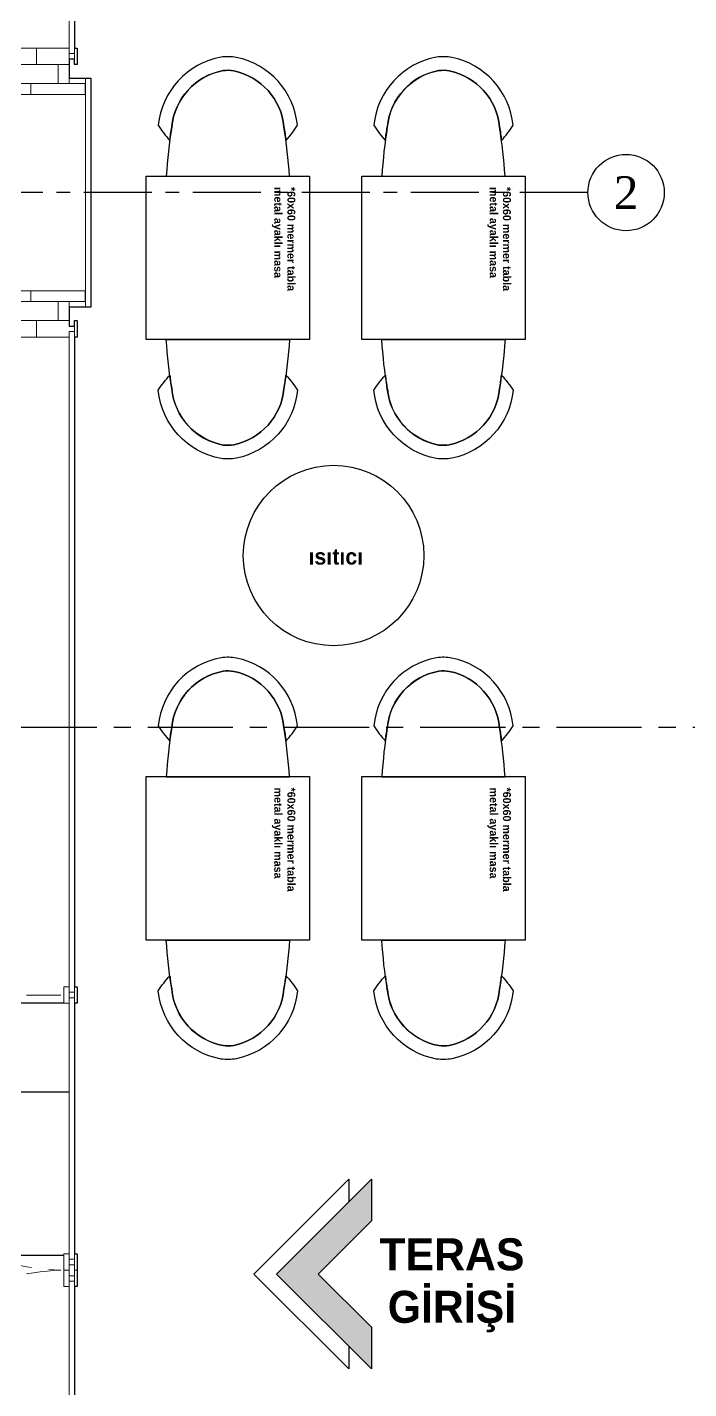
# Model space of a CAD drawing. Header units: millimetres. Extents: x 933584 to 974011, y 4545988 to 4553664.
# Drawn here: x 947270.5 to 947513.3, y 4550596.7 to 4551096.4 of the extents above; entities that cross this region are included whole.
import ezdxf
from ezdxf.enums import TextEntityAlignment as Align

# ---------------------------------------------------------------- set-up
doc = ezdxf.new("R2010")
doc.units = ezdxf.units.MM
doc.set_wipeout_variables(frame=1)
for name, pattern in [('CENTER', [2, 1.25, -0.25, 0.25, -0.25]), ('DOT2', [3.175, 0, -3.175]), ('HIDDEN', [9.525, 6.35, -3.175]), ('HIDDENX2', [19.05, 12.7, -6.35])]:
    doc.linetypes.add(name, pattern=pattern)
doc.layers.get('0').update_dxf_attribs({"color": 255})
for name, color, linetype in [('0-CSX-CXS_20', 14, 'CENTER'), ('0-DMS-50', 143, 'Continuous'), ('0-HSL-SLD', 252, 'Continuous'), ('0-LNS-SLN', 6, 'Continuous'), ('0-LNS-VLF', 11, 'Continuous'), ('0-TXT-XBX_20', 3, 'Continuous'), ('7-DCR-FRN', 8, 'Continuous')]:
    doc.layers.add(name, color=color, linetype=linetype)
doc.layers.add('3-OPN-WDR', color=4, linetype='Continuous', lineweight=18)
doc.layers.add('DOĞRAMA', color=8, linetype='Continuous', lineweight=15)
doc.styles.add('Century Gothic_B_3', font='GOTHICB.TTF', dxfattribs={"height": 4})
doc.styles.get("Standard").update_dxf_attribs({"font": 'times.ttf'})

# ---------------------------------------------------------------- blocks, each defined once
blk = doc.blocks.new('A$C252E1D81')
at = {"layer": 'DOĞRAMA', "color": 253, "true_color": 0xadadad}
for points in [[(6, 20), (0, 20), (0, 21), (6, 21)], [(0, 0), (6, 0), (6, 6), (0, 6)]]:
    blk.add_lwpolyline(points, close=True, dxfattribs=at)
blk.add_lwpolyline([(6, 6), (6, 18), (4, 18), (4, 20), (2, 20), (2, 18), (0, 18), (0, 6), (6, 6)], dxfattribs=at)
blk = doc.blocks.new('XVBZDVBZDVB')
at = {"layer": '3-OPN-WDR'}
for p, q in [((934681.85, 4554084.75), (934681.85, 4554335.4)), ((934683.85, 4554084.75), (934683.85, 4554335.4)), ((934683.85, 4554082.75), (934683.85, 4554084.75)), ((934681.85, 4554077.75), (934689.85, 4554077.75)), ((934687.85, 4553993.75), (934687.85, 4554077.75)), ((934689.85, 4553993.75), (934689.85, 4554077.75)), ((934687.85, 4554075.75), (934667.85, 4554075.75)), ((934682.4, 4554075.75), (934687.73, 4554075.75)), ((934667.85, 4554071.75), (934687.85, 4554071.75)), ((934667.85, 4553999.75), (934687.85, 4553999.75)), ((934687.85, 4553995.75), (934667.85, 4553995.75)), ((934681.85, 4553993.75), (934689.85, 4553993.75)), ((934682.4, 4553995.75), (934687.73, 4553995.75)), ((934681.85, 4553738.25), (934681.85, 4553984.75)), ((934683.85, 4553738.25), (934683.85, 4553985.75)), ((934681.85, 4553286.61), (934681.84, 4553740.25)), ((934683.85, 4553289.61), (934683.85, 4553740.25))]:
    blk.add_line(p, q, dxfattribs=at)
for points in [[(934681.85, 4554082.75), (934677.85, 4554082.75), (934677.85, 4554075.75), (934681.85, 4554075.75)], [(934667.85, 4554075.75), (934663.85, 4554075.75), (934663.85, 4554071.75), (934667.85, 4554071.75)], [(934687.73, 4554075.75), (934687.85, 4554075.75), (934687.85, 4554071.75), (934687.73, 4554071.75)], [(934667.85, 4553995.75), (934663.85, 4553995.75), (934663.85, 4553999.75), (934667.85, 4553999.75)], [(934687.73, 4553995.75), (934687.85, 4553995.75), (934687.85, 4553999.75), (934687.73, 4553999.75)], [(934681.85, 4553988.75), (934677.85, 4553988.75), (934677.85, 4553995.75), (934681.85, 4553995.75)], [(934683.85, 4553738.25), (934683.85, 4553744.25), (934684.85, 4553744.25), (934684.85, 4553738.25)], [(934683.85, 4553640.25), (934683.85, 4553646.25), (934684.85, 4553646.25), (934684.85, 4553640.25)], [(934683.85, 4553634.25), (934683.85, 4553640.25), (934684.85, 4553640.25), (934684.85, 4553634.25)]]:
    blk.add_lwpolyline(points, close=True, dxfattribs=at)
for points in [[(934679.85, 4553738.25), (934681.85, 4553738.25), (934681.85, 4553740.25), (934683.85, 4553740.25), (934683.85, 4553742.25), (934681.85, 4553742.25), (934681.85, 4553744.25), (934679.85, 4553744.25), (934679.85, 4553738.25)], [(934679.85, 4553640.25), (934681.85, 4553640.25), (934681.85, 4553642.25), (934683.85, 4553642.25), (934683.85, 4553644.25), (934681.85, 4553644.25), (934681.85, 4553646.25), (934679.85, 4553646.25), (934679.85, 4553640.25)], [(934679.85, 4553634.25), (934681.85, 4553634.25), (934681.85, 4553636.25), (934683.85, 4553636.25), (934683.85, 4553638.25), (934681.85, 4553638.25), (934681.85, 4553640.25), (934679.85, 4553640.25), (934679.85, 4553634.25)]]:
    blk.add_lwpolyline(points, dxfattribs=at)
at = {"layer": 'DOĞRAMA', "color": 253, "true_color": 0xadadad}
for p, q in [((934663.85, 4553988.75), (934669.85, 4553988.75)), ((934669.85, 4553988.75), (934669.85, 4553982.75)), ((934669.85, 4553982.75), (934663.85, 4553982.75))]:
    blk.add_line(p, q, dxfattribs=at)
blk.add_lwpolyline([(934669.85, 4553988.75), (934681.85, 4553988.75), (934681.85, 4553986.75), (934683.85, 4553986.75), (934683.85, 4553984.75), (934681.85, 4553984.75), (934681.85, 4553982.75), (934669.85, 4553982.75), (934669.85, 4553988.75)], dxfattribs=at)
blk.add_lwpolyline([(934683.85, 4553988.75), (934683.85, 4553982.75), (934684.85, 4553982.75), (934684.85, 4553988.75)], close=True, dxfattribs=at)
at = {"layer": '3-OPN-WDR', "rotation": 270}
blk.add_blockref('A$C252E1D81', (934663.85, 4554088.75), dxfattribs=at)
blk = doc.blocks.new('aksno_20')
at = {"layer": '0-TXT-XBX_20'}
blk.add_circle((0, 0), 7, dxfattribs=at)
blk.add_attdef('AKSNO', text='', height=6).set_placement((0, 0), align=Align.MIDDLE_CENTER)
blk = doc.blocks.new('ZVBXZDVB')
at = {"layer": '0-CSX-CXS_20', "ltscale": 20}
blk.add_line((934876.25, 4552535.75), (933721.5, 4552535.75), dxfattribs=at)
at = {"layer": '0-TXT-XBX_20'}
ref = blk.add_blockref('aksno_20', (934890.25, 4552535.75), dxfattribs=dict(at, xscale=2, yscale=2, zscale=2))
ref.add_attrib('AKSNO', '2', dxfattribs={"color": 7, "height": 12}).set_placement((934890.25, 4552535.75), align=Align.MIDDLE_CENTER)
blk = doc.blocks.new('DVSBCXVBXVB')
h = blk.add_hatch(color=256)
h.dxf.hatch_style = 1
h.paths.add_polyline_path([(934200.68, 4550248.45), (934181.17, 4550267.96), (934161.66, 4550248.45), (934146.36, 4550248.45), (934181.17, 4550283.26), (934215.98, 4550248.45)])
for points in [[(934154.64, 4550256.73), (934146.36, 4550256.73), (934181.17, 4550291.54), (934215.98, 4550256.73), (934207.69, 4550256.73)], [(934200.68, 4550248.45), (934181.17, 4550267.96), (934161.66, 4550248.45), (934146.36, 4550248.45), (934181.17, 4550283.26), (934215.98, 4550248.45), (934200.68, 4550248.45)]]:
    blk.add_lwpolyline(points)
blk = doc.blocks.new('dbcxbxcbcxb')
at = {"layer": '0-HSL-SLD'}
for points in [[(941382.88, 4550705.75), (941910.37, 4550705.75)], [(941546.27, 4550645.75), (941908.37, 4550645.75)]]:
    blk.add_lwpolyline(points, dxfattribs=at)
blk = doc.blocks.new('sandalye')
blk.add_lwpolyline([(20.65, -25.79, -0.018451), (21.38, -30.76, 0.045309), (25.62, -25.2, 0.32914), (3.17, -0.28, 0.07808), (-2.45, -0.17, 0.334929), (-25.48, -25.2, 0.045309), (-21.24, -30.76, -0.018068), (-20.54, -25.89, 0.020768), (-20.51, -25.69, -0.333547), (-1.67, -5.11, -0.074803), (2.23, -5.19, -0.32955)], format="xyb", close=True)
blk.add_lwpolyline([(22.68, -43.83, 0.023043), (20.65, -25.79, 0.32955), (2.23, -5.19, 0.074803), (-1.67, -5.11, 0.334755), (-20.52, -25.79, 0.023043), (-22.55, -43.83)], format="xyb")
blk.add_lwpolyline([(-22.55, -43.83), (22.68, -43.83)])
blk = doc.blocks.new('*U1028')
at = {"xscale": -1, "rotation": 270}
blk.add_blockref('sandalye', (21.91, -0.07), dxfattribs=at)
blk = doc.blocks.new('CVBXCBV')
at = {"linetype": 'CENTER', "ltscale": 25}
blk.add_lwpolyline([(937701.09, 4551339.49), (936057.32, 4551339.49)], dxfattribs=at)

msp = doc.modelspace()

# ---------------------------------------------------------------- linework, layer by layer
at = {"layer": '0-DMS-50'}
msp.add_lwpolyline([(947287.84, 4551335.4), (947287.84, 4551088.75), (947288.84, 4551088.75), (947288.84, 4551082.75), (947287.84, 4551082.75), (947287.84, 4551084.75), (947285.84, 4551084.75), (947285.84, 4551077.75), (947293.85, 4551077.75), (947293.85, 4550993.75), (947285.84, 4550993.75), (947285.84, 4550986.75), (947287.84, 4550986.75), (947287.84, 4550988.75), (947288.84, 4550988.75), (947288.84, 4550982.75), (947287.84, 4550982.75), (947287.84, 4550744.25), (947288.84, 4550744.25), (947288.84, 4550738.25), (947287.84, 4550738.25), (947287.85, 4550646.25), (947288.85, 4550646.25), (947288.85, 4550634.25), (947287.85, 4550634.25), (947287.85, 4550542.25)], dxfattribs=at)
at = {"layer": '0-HSL-SLD'}
msp.add_lwpolyline([(947283.84, 4550738.25), (947267.85, 4550738.25), (947267.85, 4550982.75)], dxfattribs=at)
at = {"layer": '3-OPN-WDR', "linetype": 'HIDDENX2'}
for points in [[(947282.85, 4550741.25), (947181.91, 4550741.25, 0.389941), (947282.85, 4550640.25, 2.314426)], [(947282.85, 4550539.25), (947181.91, 4550539.25, -0.389941), (947282.85, 4550640.25, -2.314426)]]:
    msp.add_lwpolyline(points, format="xyb", dxfattribs=at)
at = {"layer": '7-DCR-FRN'}
for points in [[(947314.11, 4551041.81), (947374.11, 4551041.81), (947374.11, 4550981.81), (947314.11, 4550981.81)], [(947393.22, 4551041.81), (947453.22, 4551041.81), (947453.22, 4550981.81), (947393.22, 4550981.81)], [(947314.11, 4550821.4), (947374.11, 4550821.4), (947374.11, 4550761.4), (947314.11, 4550761.4)], [(947393.22, 4550821.4), (947453.22, 4550821.4), (947453.22, 4550761.4), (947393.22, 4550761.4)]]:
    msp.add_lwpolyline(points, close=True, dxfattribs=at)

# ---------------------------------------------------------------- block references
for name, p in [('XVBZDVBZDVB', (12604, -3000)), ('dbcxbxcbcxb', (5375.48, 0))]:
    msp.add_blockref(name, p)
at = {"rotation": 90}
msp.add_blockref('DVSBCXVBXVB', (5497645.21, 3616457.69), dxfattribs=at)
at = {"layer": '0-LNS-SLN'}
msp.add_blockref('ZVBXZDVB', (12600, -1500), dxfattribs=at)

# ---------------------------------------------------------------- texts
at = {"layer": '0-LNS-VLF', "linetype": 'HIDDEN', "ltscale": 0.5, "char_height": 2.9364, "width": 95.455, "attachment_point": 1, "rotation": 269.9991, "line_spacing_factor": 0.984502, "style": 'Century Gothic_B_3'}
for insert in [(947368.88, 4551037.81), (947447.99, 4551037.81), (947368.88, 4550817.4), (947447.99, 4550817.4)]:
    msp.add_mtext('\\pxql;{\\fFranklin Gothic Book|b1|i0|c162|p34;*60x60 mermer tabla\\Pmetal ayaklı masa}', dxfattribs=dict(at, insert=insert))
at = {"layer": '0-TXT-XBX_20', "attachment_point": 1, "line_spacing_factor": 0.984502, "style": 'Century Gothic_B_3'}
for s, insert, char_height, width in [('\\pxql;{\\fFranklin Gothic Book|b1|i0|c162|p34;ısıtıcı}', (947373.68, 4550905.11), 5.8729, 228.8091), ('\\pxqc;{\\fFranklin Gothic Book|b1|i0|c162|p34;TERAS\\PGİRİŞİ}', (947197.53, 4550651.97), 11.7458, 457.6183)]:
    msp.add_mtext(s, dxfattribs=dict(at, insert=insert, char_height=char_height, width=width))

# ---------------------------------------------------------------- next in the draw order: block references
at = {"layer": '7-DCR-FRN', "xscale": -1, "rotation": 270.0009132942205}
for p in [(947344.11, 4551063.73), (947423.22, 4551063.73), (947344.11, 4550843.31), (947423.22, 4550843.31)]:
    msp.add_blockref('*U1028', p, dxfattribs=at)
at = {"layer": '7-DCR-FRN', "rotation": 269.9990867050279}
for p in [(947344.11, 4550959.9), (947423.22, 4550959.9), (947344.11, 4550739.49), (947423.22, 4550739.49)]:
    msp.add_blockref('*U1028', p, dxfattribs=at)

# ---------------------------------------------------------------- next in the draw order: linework, layer by layer
at = {"layer": '0-DMS-50'}
msp.add_circle((947382.9, 4550902.55), 33.12, dxfattribs=at)

# ---------------------------------------------------------------- next in the draw order: block references
msp.add_blockref('CVBXCBV', (10294.87, -500.11))

doc.saveas('drawing.dxf')
